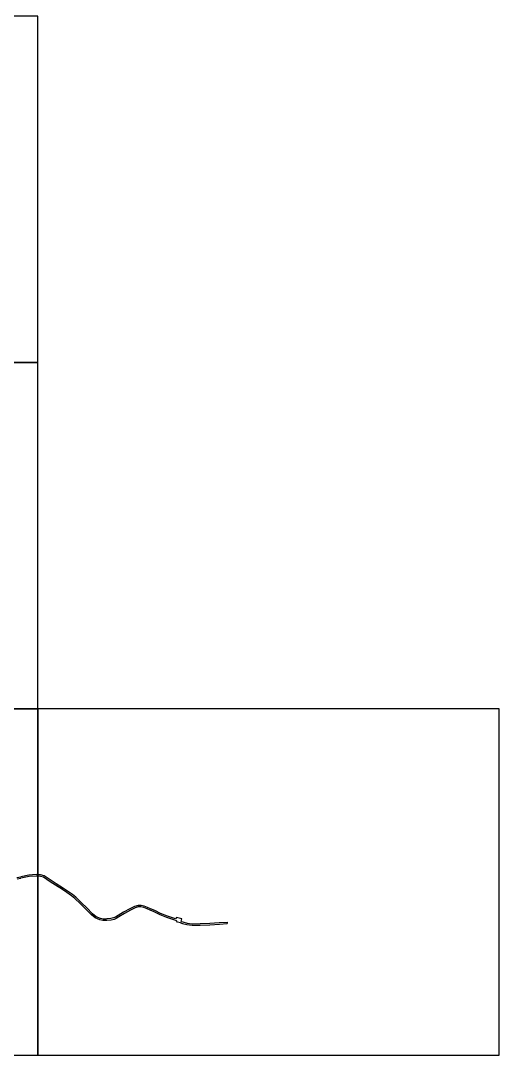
# Model space of a CAD drawing. Header units: metres. Extents: x -16000 to -13600, y -81000 to -78000.
# Drawn here: x -14430 to -13600, y -81000 to -79208 of the extents above; entities that cross this region are included whole.
import ezdxf

# ---------------------------------------------------------------- set-up
doc = ezdxf.new("R2010")
doc.units = ezdxf.units.M
doc.header["$LTSCALE"] = 2.5
doc.layers.add('図郭', color=7, linetype='Continuous')
doc.layers.add('道路', color=7, linetype='Continuous')

msp = doc.modelspace()

# ---------------------------------------------------------------- linework, layer by layer
at = {"layer": '図郭'}
for points in [[(-15200, -79800), (-14400, -79800), (-14400, -79200), (-15200, -79200)], [(-15200, -80400), (-14400, -80400), (-14400, -79800), (-15200, -79800)], [(-15200, -81000), (-14400, -81000), (-14400, -80400), (-15200, -80400)], [(-14400, -81000), (-13600, -81000), (-13600, -80400), (-14400, -80400)]]:
    msp.add_lwpolyline(points, close=True, dxfattribs=at)
at = {"layer": '道路'}
for points in [[(-14436.3, -80691.9), (-14429.5, -80690.6)], [(-14400, -80687.2), (-14402.7, -80687), (-14415.2, -80688), (-14429.5, -80690.6)], [(-14400, -80689.7), (-14402.7, -80689.6), (-14414.9, -80690.5), (-14429.1, -80693)], [(-14282.2, -80763.9), (-14286.9, -80764.2), (-14291.4, -80763), (-14299, -80759.9), (-14305.3, -80754.8), (-14315.2, -80744.4), (-14324.2, -80735.9), (-14333.9, -80726.3), (-14339.8, -80721.6), (-14348.2, -80715.8), (-14355.5, -80710.9), (-14368, -80702.9), (-14377, -80697.1), (-14389, -80689.1), (-14395.1, -80687.5), (-14400, -80687.2)], [(-14282.2, -80766.4), (-14287.1, -80766.7), (-14292.2, -80765.4), (-14300.3, -80762), (-14307, -80756.7), (-14317, -80746.2), (-14325.9, -80737.8), (-14335.5, -80728.2), (-14341.3, -80723.6), (-14349.6, -80717.9), (-14356.9, -80713), (-14369.3, -80705), (-14378.4, -80699.2), (-14390.1, -80691.4), (-14395.5, -80690), (-14400, -80689.7)], [(-14435.9, -80694.3), (-14429.1, -80693)], [(-14161.4, -80763.4), (-14175.3, -80758.7), (-14187.1, -80754.2), (-14197.3, -80749.2), (-14204.3, -80746.2), (-14209.5, -80744.1), (-14215.6, -80741.8), (-14220.9, -80740.4), (-14226.1, -80740.3), (-14232.1, -80742.3), (-14240.5, -80746.3), (-14251.2, -80752.1), (-14260.9, -80758), (-14265.3, -80760.6), (-14268.6, -80762.1), (-14273.2, -80763.1), (-14280.5, -80763.7), (-14282.2, -80763.9)], [(-14162.2, -80765.8), (-14176.1, -80761.1), (-14188.1, -80756.5), (-14198.3, -80751.5), (-14205.3, -80748.6), (-14210.5, -80746.5), (-14216.4, -80744.2), (-14221.2, -80742.9), (-14225.7, -80742.8), (-14231.1, -80744.6), (-14239.3, -80748.5), (-14249.9, -80754.3), (-14259.6, -80760.1), (-14264.2, -80762.8), (-14267.8, -80764.5), (-14272.8, -80765.6), (-14280.3, -80766.3), (-14282.2, -80766.4)], [(-14151.7, -80768.1), (-14150.4, -80763.8), (-14159.3, -80761.3), (-14161.4, -80763.4)], [(-14152.5, -80770.7), (-14157.5, -80769.2), (-14159.3, -80766.9), (-14162.2, -80765.8)], [(-14152.5, -80770.7), (-14149.3, -80771.6), (-14141.5, -80773.5), (-14132.5, -80774.8), (-14118.4, -80774.5), (-14101.5, -80773.7), (-14085.2, -80772.8), (-14071.7, -80771.9)], [(-14151.7, -80768.1), (-14148.6, -80769), (-14141, -80770.8), (-14132.3, -80772.1), (-14118.5, -80771.8), (-14101.7, -80771.1), (-14085.4, -80770.1), (-14071.8, -80769.2)], [(-14071.8, -80769.2), (-14071.7, -80771.9)]]:
    msp.add_lwpolyline(points, dxfattribs=at)

doc.saveas('drawing.dxf')
